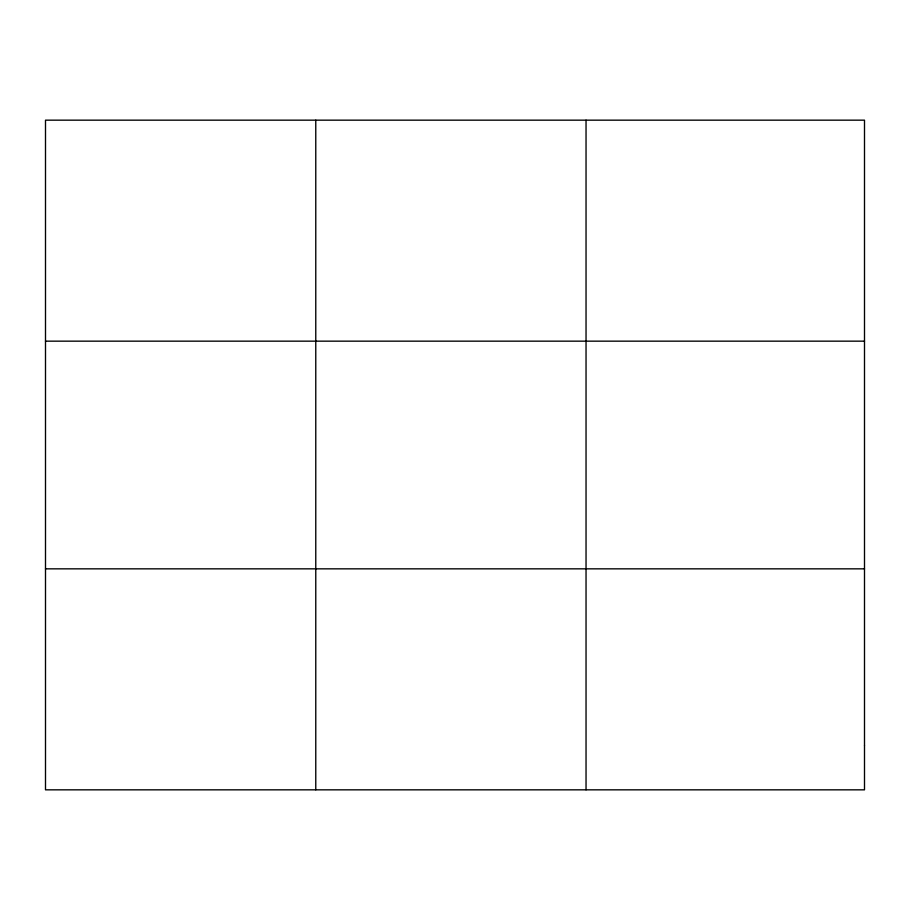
<?xml version="1.0" encoding="UTF-8"?>
<svg xmlns="http://www.w3.org/2000/svg" width="910" height="910" viewBox="0 0 910 910"><rect width="100%" height="100%" fill="white"/><g stroke="black" fill="none" stroke-linecap="round" stroke-linejoin="round"><path stroke-width="1.36" d="M315.77 789.834L315.77 120.165M586.04 789.834L586.04 120.165M45.5 341.159L864.5 341.159M45.5 568.841L864.5 568.841M864.5 745.631L864.5 789.834L45.5 789.834L45.5 120.165L864.5 120.165L864.5 745.631"/></g></svg>
